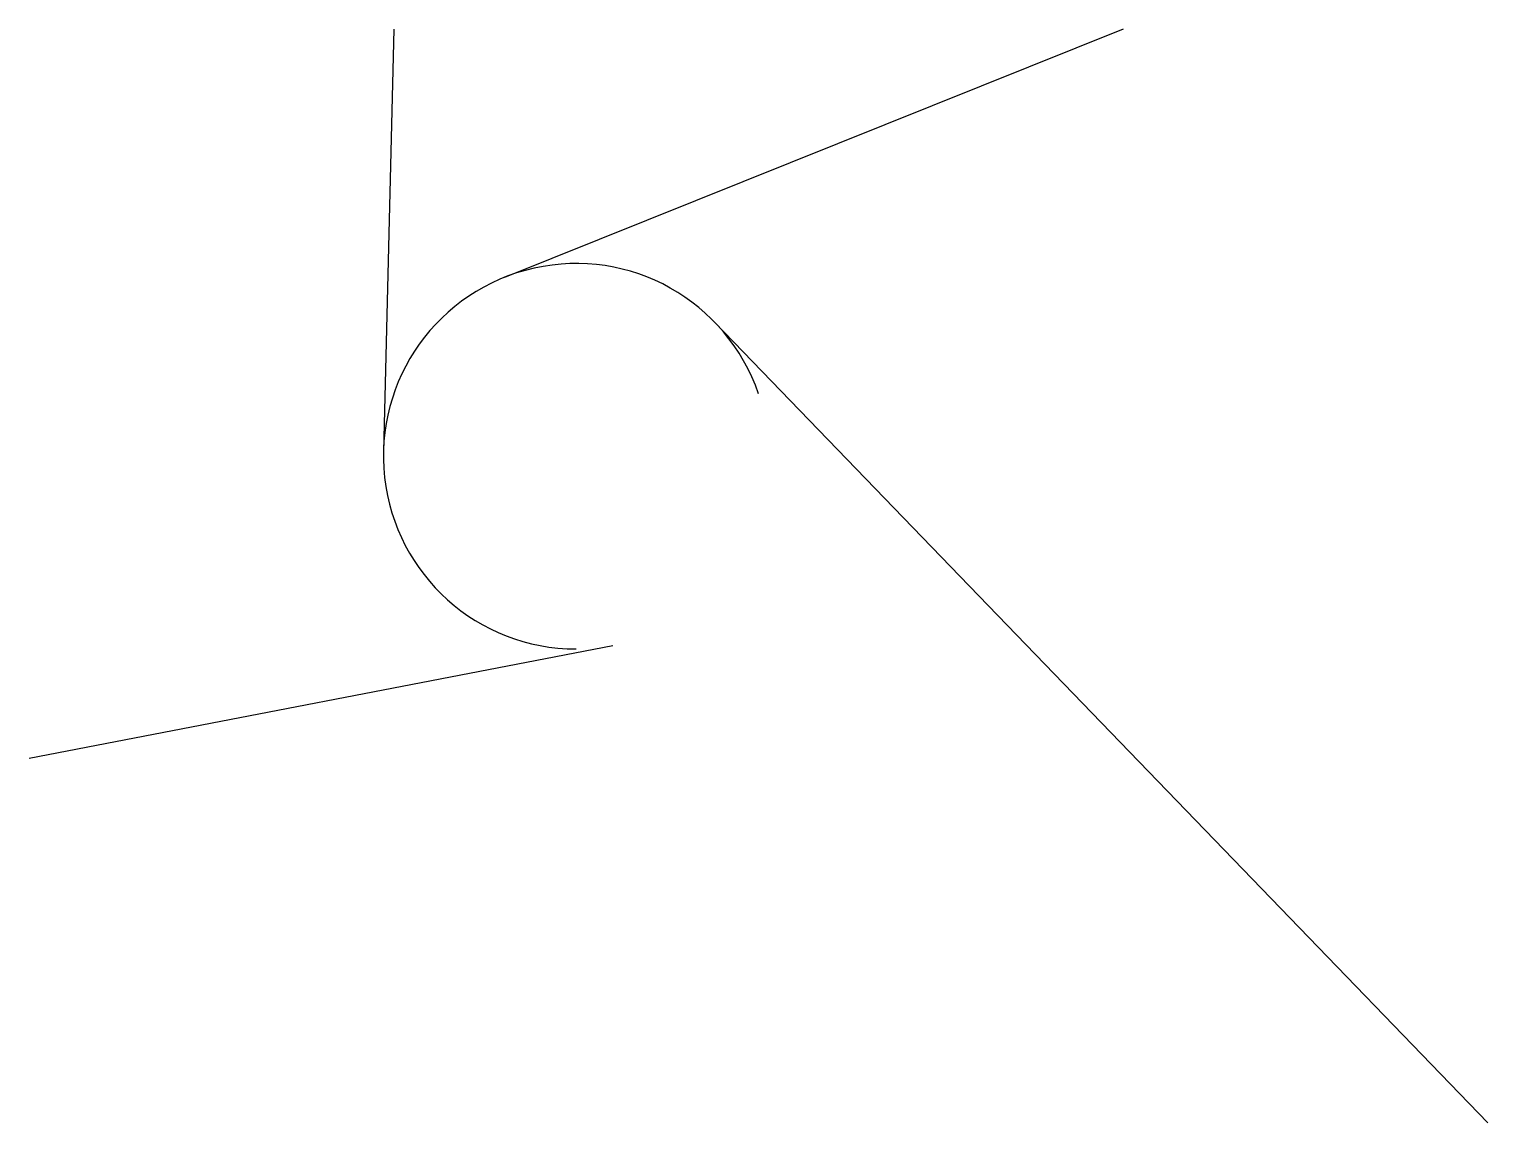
# Model space of a CAD drawing. Header units: millimetres. Extents: x 0 to 40, y 0 to 30.
import ezdxf

# ---------------------------------------------------------------- set-up
doc = ezdxf.new("R2010")
doc.units = ezdxf.units.MM
doc.header["$MEASUREMENT"] = 0
doc.layers.get('0').update_dxf_attribs({"lineweight": 25, "true_color": 0xffffff})

msp = doc.modelspace()

# ---------------------------------------------------------------- linework, layer by layer
for p, q in [((10, 30), (9.716, 18.415)), ((30, 30), (13.032, 23.191)), ((40, 0), (18.803, 21.957)), ((0, 10), (16.004, 13.096))]:
    msp.add_line(p, q)
msp.add_arc((15, 18.286), 5.286, 18.9246, 270)

doc.saveas('drawing.dxf')
